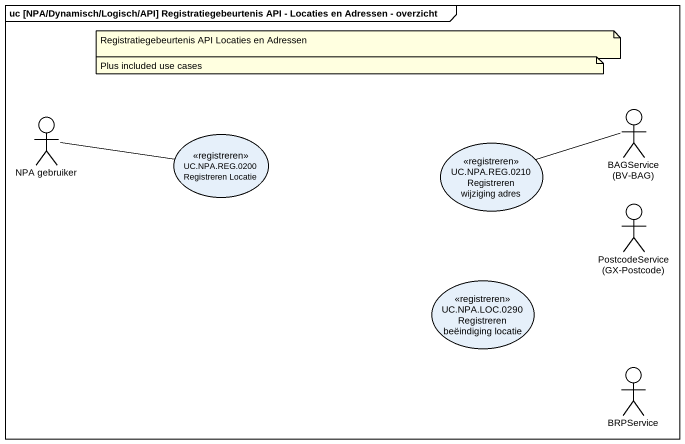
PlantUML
@startuml
mainframe uc [NPA/Dynamisch/Logisch/API] Registratiegebeurtenis API - Locaties en Adressen - overzicht
actor "BAGService (BV-BAG)" as BAGService_BV_BAG
actor "NPA gebruiker" as NPA_gebruiker
usecase "UC.NPA.REG.0200 Registreren Locatie" as UC_NPA_REG_0200_Registreren <<registreren>>
usecase "UC.NPA.REG.0210 Registreren wijziging adres" as UC_NPA_REG_0210_Registreren <<registreren>>
actor "PostcodeService (GX-Postcode)" as PostcodeService_GX_Postcode
usecase "UC.NPA.LOC.0290 Registreren beëindiging locatie" as UC_NPA_LOC_0290_Registreren <<registreren>>
actor BRPService
NPA_gebruiker -right- UC_NPA_REG_0200_Registreren
UC_NPA_REG_0210_Registreren -right- BAGService_BV_BAG
note as N1
  Registratiegebeurtenis API Locaties en Adressen
end note
note as N2
  Plus included use cases
end note
@enduml
